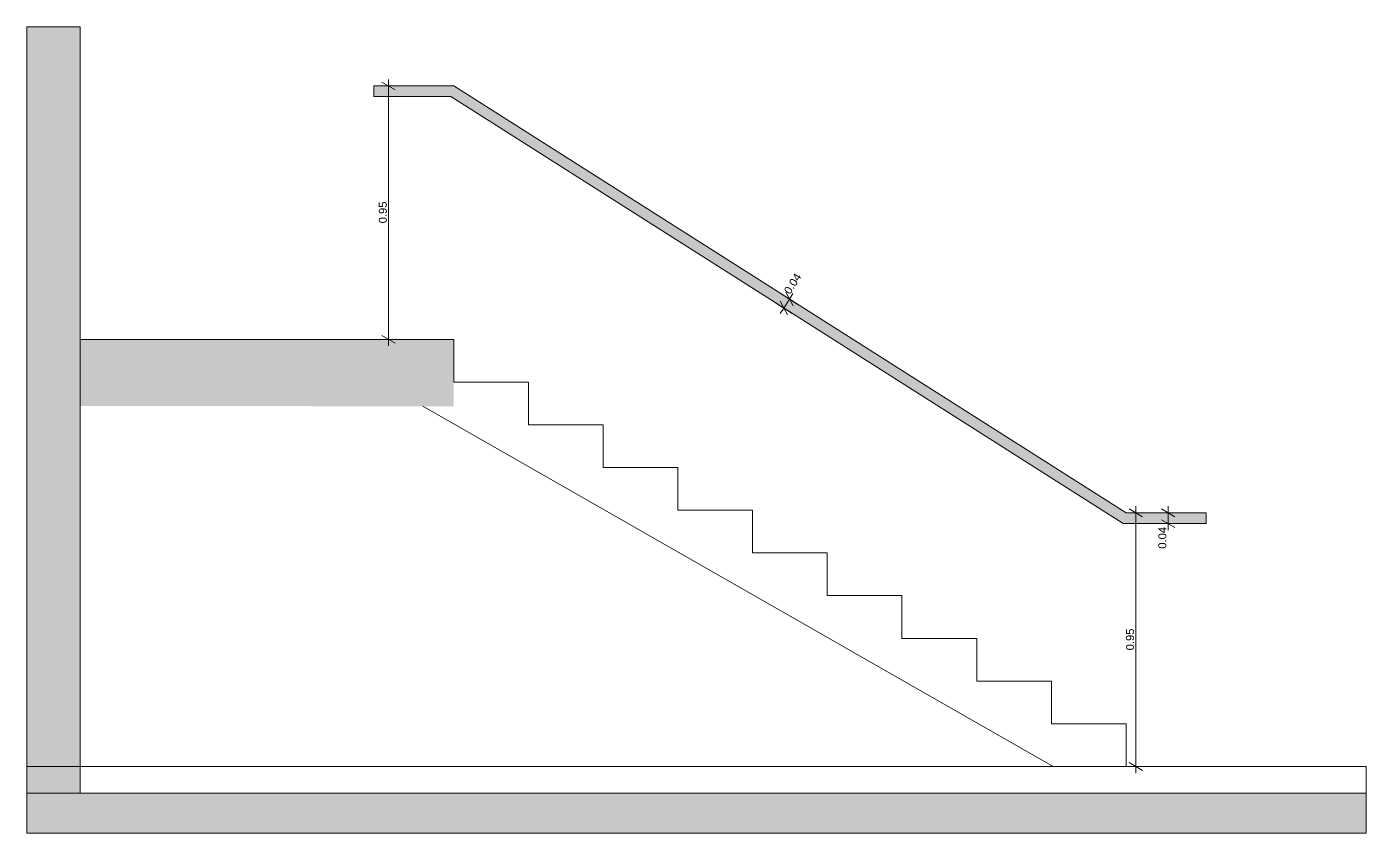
# Model space of a CAD drawing. Header units: millimetres. Extents: x 475616349 to 476941521, y 4620115302 to 4621446928.
# Drawn here: x 476936501 to 476941521, y 4620494724 to 4620497745 of the extents above; entities that cross this region are included whole.
import ezdxf

# ---------------------------------------------------------------- set-up
doc = ezdxf.new("R2010")
doc.units = ezdxf.units.MM
doc.header["$MEASUREMENT"] = 0
for name, color, linetype, lineweight in [('2D Drafting - General_Pen_No__250_Pen_No__7', 7, 'Continuous', 0), ('G-Anno-Nplt_Pen_No__250', 7, 'Continuous', 0), ('G-Anno-Nplt_Pen_No__7', 7, 'Continuous', 0), ('gegmebi_Pen_No__7_Pen_No__4', 7, 'Continuous', 0), ('New_0_Pen_No__42_Pen_No__250_Pen_No__1', 1, 'Continuous', 0), ('New_2D Drafting - General_Pen_No__1', 1, 'Continuous', 0), ('New_2D Drafting - General_Pen_No__4', 7, 'Continuous', 0), ('New_2D Drafting - General_Pen_No__7_Pen_No__4', 7, 'Continuous', 0), ('New_shenobebi_Pen_No__4', 7, 'Continuous', 0), ('zoma_Pen_No__142', 142, 'Continuous', 0)]:
    doc.layers.add(name, color=color, linetype=linetype, lineweight=lineweight)
doc.layers.add('zoma', color=7, linetype='Continuous')
doc.styles.add('GENERATED_STYLE_2', font='arial.ttf')
doc.dimstyles.new('GENERATED_STYLE__6', dxfattribs={"dimtxt": 30.000001, "dimasz": 38, "dimexe": 0.18, "dimexo": 3, "dimgap": 0.09, "dimtad": 1, "dimlfac": 0.001, "dimzin": 0, "dimdsep": 46, "dimtxsty": 'GENERATED_STYLE_2', "dimblk": 'ARROWHEAD_2', "dimblk1": 'ARROWHEAD_2', "dimblk2": 'ARROWHEAD_2', "dimcen": 0.09, "dimclrd": 142, "dimclre": 142, "dimclrt": 142, "dimadec": 0, "dimazin": 0, "dimtfac": 1, "dimtdec": 4, "dimtmove": 0, "dimatfit": 3, "dimfxl": 1, "dimtolj": 1, "dimtzin": 0, "dimarcsym": 0})

# ---------------------------------------------------------------- blocks, each defined once
blk = doc.blocks.new('*D2073', base_point=(476577134.1, 4620325125.7))
at = {"layer": 'zoma_Pen_No__142', "color": 142, "linetype": 'Continuous', "lineweight": 0, "transparency": 16777216}
for p, q in [((476939327.9, 4620496744.8), (476939391.2, 4620496704.6)), ((476939372.9, 4620496699.1), (476939346.2, 4620496750.3)), ((476939372.7, 4620496745.3), (476939359.6, 4620496724.7)), ((476939306.7, 4620496711.4), (476939370, 4620496671.2)), ((476939325, 4620496716.9), (476939351.7, 4620496665.7)), ((476939338.4, 4620496691.3), (476939325.3, 4620496670.6)), ((476939359.6, 4620496724.7), (476939338.4, 4620496691.3))]:
    blk.add_line(p, q, dxfattribs=at)
at = {"layer": 'zoma_Pen_No__142', "color": 142, "lineweight": 0, "transparency": 16777216, "insert": (476939362.3, 4620496740.1), "char_height": 30, "attachment_point": 7, "rotation": 57.5932, "style": 'GENERATED_STYLE_2'}
blk.add_mtext('\\A1;{\\pql;\\fArial CYR|b0|i0|c204|p34;0.04}', dxfattribs=at)
blk = doc.blocks.new('ARROWHEAD_2')
at = {"color": 0, "linetype": 'Continuous', "lineweight": 0}
for p, q in [((0, 0), (-1, 0)), ((-0.38, -0.66), (0.38, 0.66))]:
    blk.add_line(p, q, dxfattribs=at)
blk = doc.blocks.new('*D2074', base_point=(476577134.1, 4620325125.7))
at = {"layer": 'zoma_Pen_No__142', "color": 142, "linetype": 'Continuous', "lineweight": 0, "transparency": 16777216}
for p, q in [((476940803.6, 4620495909.6), (476940753.6, 4620495938.4)), ((476940778.6, 4620495924), (476940778.6, 4620495948.4)), ((476940816.1, 4620495924), (476940741.1, 4620495924)), ((476940816.1, 4620495884), (476940741.1, 4620495884)), ((476940753.6, 4620495898.4), (476940803.6, 4620495869.6)), ((476940778.6, 4620495884), (476940778.6, 4620495924)), ((476940778.6, 4620495859.5), (476940778.6, 4620495884))]:
    blk.add_line(p, q, dxfattribs=at)
at = {"layer": 'zoma_Pen_No__142', "color": 142, "lineweight": 0, "transparency": 16777216, "insert": (476940772.6, 4620495789.7), "char_height": 30, "attachment_point": 7, "rotation": 90, "style": 'GENERATED_STYLE_2'}
blk.add_mtext('\\A1;{\\pql;\\fArial CYR|b0|i0|c204|p34;0.04}', dxfattribs=at)
blk = doc.blocks.new('*D2075', base_point=(476577134.1, 4620325125.7))
at = {"layer": 'zoma_Pen_No__142', "color": 142, "linetype": 'Continuous', "lineweight": 0, "transparency": 16777216}
for p, q in [((476940682.5, 4620495909.6), (476940632.5, 4620495938.4)), ((476940657.5, 4620495924), (476940657.5, 4620495948.4)), ((476940695, 4620495924), (476940620, 4620495924)), ((476940657.5, 4620494973.6), (476940657.5, 4620495924)), ((476940632.5, 4620494988.1), (476940682.5, 4620494959.2)), ((476940695, 4620494973.6), (476940620, 4620494973.6)), ((476940657.5, 4620494949.2), (476940657.5, 4620494973.6))]:
    blk.add_line(p, q, dxfattribs=at)
at = {"layer": 'zoma_Pen_No__142', "color": 142, "lineweight": 0, "transparency": 16777216, "insert": (476940651.5, 4620495408.9), "char_height": 30, "attachment_point": 7, "rotation": 90, "style": 'GENERATED_STYLE_2'}
blk.add_mtext('\\A1;{\\pql;\\fArial CYR|b0|i0|c204|p34;0.95}', dxfattribs=at)
blk = doc.blocks.new('*D2076', base_point=(476577134.1, 4620325125.7))
at = {"layer": 'zoma_Pen_No__142', "color": 142, "linetype": 'Continuous', "lineweight": 0, "transparency": 16777216}
for p, q in [((476937881.9, 4620497509.2), (476937831.9, 4620497538.1)), ((476937856.9, 4620497523.6), (476937856.9, 4620497548.1)), ((476937894.4, 4620497523.6), (476937819.4, 4620497523.6)), ((476937856.9, 4620496573.6), (476937856.9, 4620497523.6)), ((476937831.9, 4620496588.1), (476937881.9, 4620496559.2)), ((476937894.4, 4620496573.6), (476937819.4, 4620496573.6)), ((476937856.9, 4620496549.2), (476937856.9, 4620496573.6))]:
    blk.add_line(p, q, dxfattribs=at)
at = {"layer": 'zoma_Pen_No__142', "color": 142, "lineweight": 0, "transparency": 16777216, "insert": (476937850.9, 4620497008.7), "char_height": 30, "attachment_point": 7, "rotation": 90, "style": 'GENERATED_STYLE_2'}
blk.add_mtext('\\A1;{\\pql;\\fArial CYR|b0|i0|c204|p34;0.95}', dxfattribs=at)

msp = doc.modelspace()

# ---------------------------------------------------------------- hatches: boundary and pattern name
at = {"layer": '2D Drafting - General_Pen_No__250_Pen_No__7', "linetype": 'Continuous', "lineweight": 0}
for points in [[(476938101.228, 4620496573.648), (476936701.007, 4620496573.648), (476936701.009, 4620496323.692), (476938101.22, 4620496323.649)], [(476936501.041, 4620494723.64), (476936501.041, 4620494873.648), (476941521.276, 4620494873.648), (476941521.276, 4620494723.64)]]:
    msp.add_hatch(color=7, dxfattribs=at).paths.add_polyline_path(points)
at = {"layer": 'G-Anno-Nplt_Pen_No__7', "linetype": 'Continuous', "lineweight": 0}
msp.add_hatch(color=7, dxfattribs=at).paths.add_polyline_path([(476936701.041, 4620494873.648), (476936501.041, 4620494873.648), (476936501.041, 4620497745.092), (476936701.041, 4620497745.092)])
at = {"layer": 'New_2D Drafting - General_Pen_No__1', "linetype": 'Continuous', "lineweight": 0}
msp.add_hatch(color=1, dxfattribs=at).paths.add_polyline_path([(476938101.276, 4620497523.648), (476937801.276, 4620497523.648), (476937801.276, 4620497483.648), (476938090.102, 4620497483.648), (476940610.102, 4620495883.988), (476940921.276, 4620495883.988), (476940921.276, 4620495923.988), (476940621.276, 4620495923.988)])

# ---------------------------------------------------------------- linework, layer by layer
at = {"layer": '2D Drafting - General_Pen_No__250_Pen_No__7', "color": 7, "linetype": 'Continuous', "lineweight": 0, "flags": 128}
msp.add_lwpolyline([(476936501.041, 4620494723.64), (476936501.041, 4620494873.648), (476941521.276, 4620494873.648), (476941521.276, 4620494723.64)], close=True, dxfattribs=at)
at = {"layer": 'G-Anno-Nplt_Pen_No__250', "color": 7, "linetype": 'Continuous', "lineweight": 0, "flags": 128}
msp.add_lwpolyline([(476936701.041, 4620494873.648), (476936501.041, 4620494873.648), (476936501.041, 4620497745.092), (476936701.041, 4620497745.092)], close=True, dxfattribs=at)
at = {"layer": 'gegmebi_Pen_No__7_Pen_No__4', "color": 7, "linetype": 'Continuous', "lineweight": 0, "flags": 128}
msp.add_lwpolyline([(476936501.041, 4620494973.648), (476941521.276, 4620494973.648), (476941521.276, 4620494873.648), (476936501.041, 4620494873.648)], dxfattribs=at)
at = {"layer": 'New_0_Pen_No__42_Pen_No__250_Pen_No__1', "color": 1, "linetype": 'Continuous', "lineweight": 0}
for p, q in [((476937801.276, 4620497523.648), (476938101.276, 4620497523.648)), ((476938101.276, 4620497523.648), (476937801.276, 4620497523.648)), ((476940621.276, 4620495923.988), (476938101.276, 4620497523.648)), ((476937801.276, 4620497483.648), (476938091.197, 4620497483.648)), ((476940921.276, 4620495923.988), (476940621.276, 4620495923.988))]:
    msp.add_line(p, q, dxfattribs=at)
at = {"layer": 'New_2D Drafting - General_Pen_No__4', "color": 7, "linetype": 'Continuous', "lineweight": 0, "flags": 128}
msp.add_lwpolyline([(476938101.276, 4620497523.648), (476937801.276, 4620497523.648), (476937801.276, 4620497483.648), (476938090.102, 4620497483.648), (476940610.102, 4620495883.988), (476940921.276, 4620495883.988), (476940921.276, 4620495923.988), (476940621.276, 4620495923.988)], close=True, dxfattribs=at)
at = {"layer": 'New_2D Drafting - General_Pen_No__7_Pen_No__4', "color": 7, "linetype": 'Continuous', "lineweight": 0, "flags": 128}
msp.add_lwpolyline([(476940621.276, 4620494973.648), (476940621.276, 4620495133.678), (476940341.276, 4620495133.678), (476940341.276, 4620495293.648), (476940061.276, 4620495293.648), (476940061.276, 4620495453.648), (476939781.276, 4620495453.648), (476939781.276, 4620495613.648), (476939501.276, 4620495613.648), (476939501.276, 4620495773.648), (476939221.276, 4620495773.648), (476939221.276, 4620495933.648), (476938941.276, 4620495933.648), (476938941.276, 4620496093.648), (476938661.276, 4620496093.648), (476938661.276, 4620496253.648), (476938381.276, 4620496253.648), (476938381.276, 4620496413.648), (476938101.276, 4620496413.648), (476938101.276, 4620496573.648), (476936701.109, 4620496573.648)], dxfattribs=at)
at = {"layer": 'New_shenobebi_Pen_No__4', "color": 7, "linetype": 'Continuous', "lineweight": 0}
msp.add_lwpolyline([(476937985.019, 4620496324.08), (476940348.329, 4620494973.617)], dxfattribs=at)

# ---------------------------------------------------------------- dimensions: what is measured, and where the dimension line sits
at = {"layer": 'zoma', "color": 142, "linetype": 'Continuous', "lineweight": 0}
for base, p1, p2, angle, picture, middle, turn in [((476937856.9, 4620497523.648), (476938101.276, 4620496573.648), (476937917.324, 4620497523.648), 90, '*D2076', (476937835.9, 4620497047.704), 90), ((476939338.36, 4620496691.27), (476939363.099, 4620496722.45), (476939338.36, 4620496691.27), 237.593199, '*D2073', (476939370.47, 4620496781.038), 57.593199), ((476940657.511, 4620495923.988), (476940941.285, 4620494973.648), (476940921.276, 4620495923.988), 90, '*D2075', (476940636.511, 4620495447.874), 90), ((476940778.649, 4620495923.988), (476940824.787, 4620495883.988), (476940816.288, 4620495923.988), 90, '*D2074', (476940757.649, 4620495828.685), 90)]:
    dim = msp.add_linear_dim(base=base, p1=p1, p2=p2, angle=angle, dimstyle='GENERATED_STYLE__6', dxfattribs=at)
    dim.commit()
    dim.dimension.update_dxf_attribs({"geometry": picture, "text_midpoint": middle, "dimtype": 160, "text_rotation": turn})

doc.saveas('drawing.dxf')
